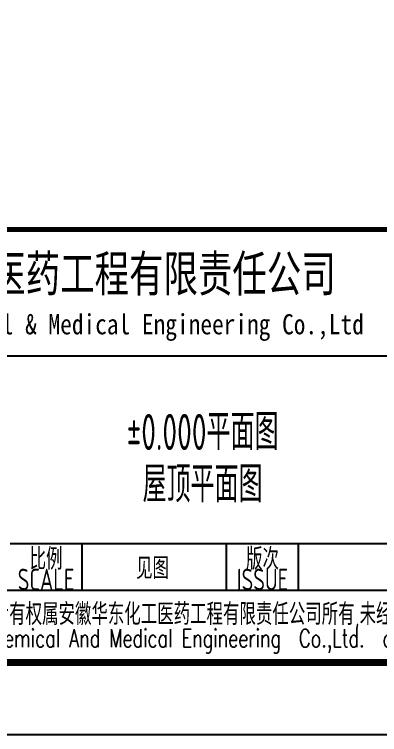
# Model space of a CAD drawing. Extents: x 4924227 to 5052693, y -485691 to -238224.
# Drawn here: x 5028112 to 5033174, y -422737 to -412755 of the extents above; entities that cross this region are included whole.
import ezdxf
from ezdxf.enums import TextEntityAlignment as Align

# ---------------------------------------------------------------- set-up
doc = ezdxf.new("R2010")
doc.units = 0
doc.header["$LTSCALE"] = 1000
doc.header["$MEASUREMENT"] = 0
doc.layers.get('0').update_dxf_attribs({"linetype": 'CONTINUOUS'})
doc.layers.add('PUB_TITLE', color=4, linetype='CONTINUOUS')
doc.styles.add('AHD', font='sceie.shx', dxfattribs={"width": 0.7, "bigfont": 'sceic.shx'})
doc.styles.add('ECEC_TQ', font='txt_l.shx', dxfattribs={"bigfont": 'hztxt_l.shx'})
doc.styles.add('sceie', font='sceie.shx', dxfattribs={"bigfont": 'sceic.shx'})
doc.styles.add('宋体', font='', dxfattribs={"width": 0.7})
doc.styles.get('宋体').set_extended_font_data('SimSun')

msp = doc.modelspace()

# ---------------------------------------------------------------- linework, layer by layer
for p, q in [((5022551.5, -417487.3), (5033551.5, -417487.3)), ((5028051.5, -420087.3), (5040551.5, -420087.3)), ((5029051.5, -420737.3), (5029051.5, -420087.3)), ((5031051.5, -420737.3), (5031051.5, -420087.3)), ((5032051.5, -420737.3), (5032051.5, -420087.3)), ((5022551.5, -420737.3), (5040551.5, -420737.3)), ((5022551.5, -421737.3), (5040551.5, -421737.3))]:
    msp.add_line(p, q)
at = {"const_width": 70}
msp.add_lwpolyline([(5040551.5, -415737.3), (5022551.5, -415737.3)], dxfattribs=at)
at = {"layer": 'PUB_TITLE', "color": 4}
msp.add_lwpolyline([(4957451.5, -422737.3), (5041551.5, -422737.3), (5041551.5, -363337.3), (4957451.5, -363337.3)], close=True, dxfattribs=at)
at = {"layer": 'PUB_TITLE', "color": 4, "const_width": 100}
msp.add_lwpolyline([(4959951.5, -421737.3), (5040551.5, -421737.3), (5040551.5, -364337.3), (4959951.5, -364337.3)], close=True, dxfattribs=at)

# ---------------------------------------------------------------- texts
for s, height, style, width, p in [('安徽华东化工医药工程有限责任公司', 500, '宋体', 0.7, (5028746.4, -416337.3)), ('Anhui Huadong Chemical & Medical Engineering Co.,Ltd', 280, '宋体', 0.85, (5028746.4, -417087.3)), ('%%P0.000平面图', 500, 'AHD', 0.7, (5030720.4, -418529.7)), ('屋顶平面图', 500, 'AHD', 0.7, (5030720.4, -419256)), ('比例', 300, 'sceie', 0.8, (5028551.5, -420287.3)), ('版次', 300, 'sceie', 0.8, (5031551.5, -420287.3)), ('见图', 300, 'sceie', 0.8, (5030027.4, -420424.3)), ('SCALE', 300, 'sceie', 0.8, (5028551.5, -420587.3)), ('ISSUE', 300, 'sceie', 0.8, (5031551.5, -420587.3)), ('本文件专有权属安徽华东化工医药工程有限责任公司所有,未经许可不得复制或转让给第三方', 300, 'sceie', 0.8, (5031722.6, -421086.2)), ('The proprietary right of this document belongs to Anhui Huadong Chemical And Medical Engineering  Co.,Ltd.  and any replication or transfer to the 3rd. side is forbidden without its permission. ', 250, 'ECEC_TQ', 0.72, (5031551.5, -421437.3))]:
    msp.add_text(s, height=height, dxfattribs=dict(style=style, width=width)).set_placement(p, align=Align.MIDDLE)

doc.saveas('drawing.dxf')
